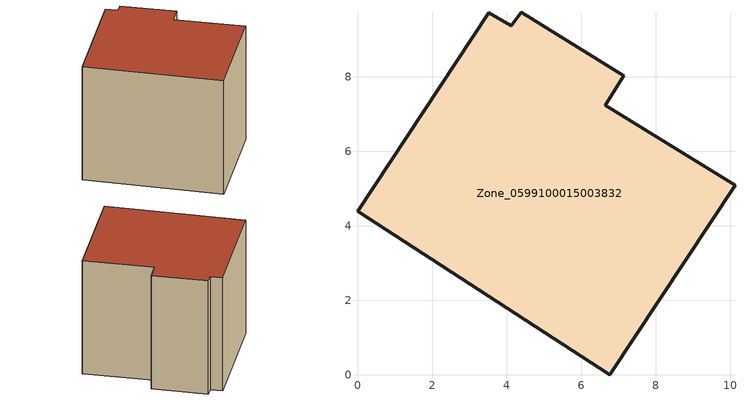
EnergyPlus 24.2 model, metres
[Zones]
Zone_0599100015003832
 floor ground (C_G): 4.4,9.73 7.14,8.02 6.65,7.24 10.13,5.09 6.76,0 0,4.39 3.52,9.71 4.12,9.36 z0.98
 wall outside (C_F): 6.65,7.24 7.14,8.02 4.4,9.73 4.12,9.36 3.52,9.71 0,4.39 6.76,0 10.13,5.09 6.65,7.24 z0.98:8.33
 roof outside (C_R): 7.14,8.02 4.4,9.73 4.12,9.36 3.52,9.71 0,4.39 6.76,0 10.13,5.09 6.65,7.24 z8.33
[BUILDING]
Pand.0599100015003832: North Axis=0; Terrain=City; Loads Convergence Tolerance Value=0.04; Temperature Convergence Tolerance Value=0.4; Solar Distribution=FullExterior; Maximum Number of Warmup Days=25; Minimum Number of Warmup Days=1
[Site:Location]
Rotterdam.The.Hague.AP_ZH_NLD Design_Conditions: Latitude=51.96; Longitude=4.45; Time Zone=1; Elevation=-4.5
[SITE:GROUNDTEMPERATURE:BUILDINGSURFACE]
18, 18, 18, 18, 18, 18, 18, 18, 18, 18, 18, 18
[MATERIAL] Thermal Absorptance=0.9; Solar Absorptance=0.7; Visible Absorptance=0.7
Name | Roughness | Thickness | Conductivity | Density | Specific Heat
G.TI.1965-1974 | MediumSmooth | 0.15 | 0.882353 | 540 | 1210
F.TI.1965-1974 | Rough | 0.3 | 0.697674 | 1920 | 840
R.TI.1965-1974 | MediumRough | 0.2 | 0.232558 | 1500 | 1000
[CONSTRUCTION]
C_G: G.TI.1965-1974
C_F: F.TI.1965-1974
C_R: R.TI.1965-1974
[ZONE]
Zone_0599100015003832: Type=1; Multiplier=1; Ceiling Height=Autocalculate; Volume=Autocalculate; Floor Area=autocalculate; Part of Total Floor Area=Yes
[ZONEINFILTRATION:DESIGNFLOWRATE]
Infil_Zone_0599100015003832: Zone or ZoneList or Space or SpaceList=Zone_0599100015003832; Schedule=AlwaysOn; Design Flow Rate Calculation Method=Flow/Area; Flow Rate per Floor Area=0.003; Constant Term Coefficient=1; Temperature Term Coefficient=0; Velocity Term Coefficient=0; Velocity Squared Term Coefficient=0
[HVACTEMPLATE:ZONE:IDEALLOADSAIRSYSTEM]
Zone_0599100015003832: Maximum Heating Supply Air Temperature=50; Minimum Cooling Supply Air Temperature=13; Maximum Heating Supply Air Humidity Ratio=0.0156; Minimum Cooling Supply Air Humidity Ratio=0.0077; Heating Limit=NoLimit; Cooling Limit=NoLimit; Dehumidification Control Type=ConstantSensibleHeatRatio; Cooling Sensible Heat Ratio=0.7; Dehumidification Setpoint=60; Humidification Control Type=None; Humidification Setpoint=30; Outdoor Air Method=None; Outdoor Air Flow Rate per Person=0.00944; Outdoor Air Flow Rate per Zone Floor Area=0; Outdoor Air Flow Rate per Zone=0; Demand Controlled Ventilation Type=None; Outdoor Air Economizer Type=NoEconomizer; Heat Recovery Type=None; Sensible Heat Recovery Effectiveness=0.7; Latent Heat Recovery Effectiveness=0.65
[ZONECONTROL:THERMOSTAT]
ThermostatControl_Zone_0599100015003832: Zone or ZoneList=Zone_0599100015003832; Control Type Schedule=DualSetpointControlType; Control 1=Thermostat_Zone_0599100015003832; Temperature Difference Between Cutout And Setpoint=0
[THERMOSTATSETPOINT:DUALSETPOINT]
Thermostat_Zone_0599100015003832: Heating Setpoint Temperature Schedule=HeatingSetpoint_Zone_0599100015003832; Cooling Setpoint Temperature Schedule=CoolingSetpoint_Zone_0599100015003832
[SCHEDULE:COMPACT]
HeatingSetpoint_Zone_0599100015003832: Through: 12/31, For: AllDays, Until: 24:00, 21
CoolingSetpoint_Zone_0599100015003832: Through: 12/31, For: AllDays, Until: 24:00, 24
DualSetpointControlType: Through: 12/31, For: AllDays, Until: 24:00, 4
AlwaysOn: Through: 12/31, For: AllDays, Until: 24:00, 1
